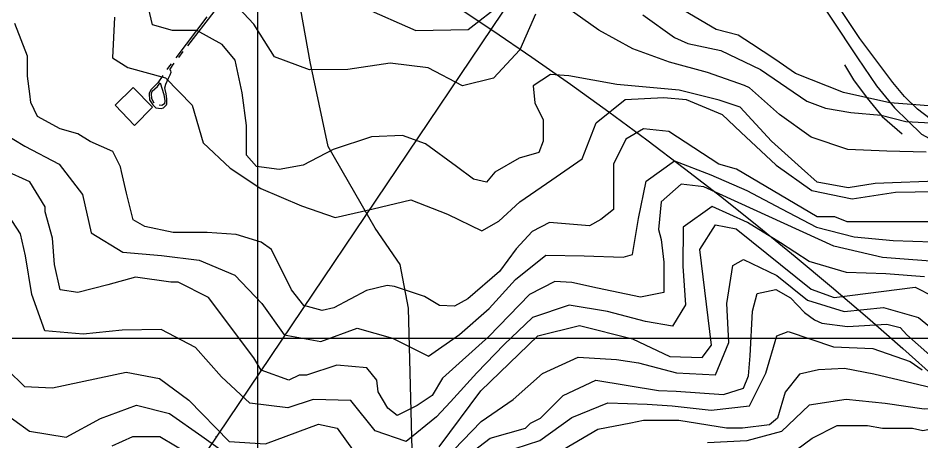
# Model space of a CAD drawing. Header units: millimetres. Extents: x 548366 to 1117317, y 7446967 to 14899125.
# Drawn here: x 556116 to 557036, y 7458309 to 7458741 of the extents above; entities that cross this region are included whole.
import ezdxf

# ---------------------------------------------------------------- set-up
doc = ezdxf.new("R2010")
doc.units = ezdxf.units.MM
doc.header["$MEASUREMENT"] = 0
doc.linetypes.add('ESTR-TERRA', pattern=[1, 0.7, -0.1, 0.1, -0.1])
for name, color, linetype in [('AQUEDUTO', 7, 'Continuous'), ('AUTO_ESTRADA', 224, 'Continuous'), ('CERCA_VIVA', 3, 'CERCA_V'), ('CURVA_INTERMEDIÁRIA', 32, 'Continuous'), ('CURVA_MESTRA', 36, 'Continuous'), ('EDIFICAÇÃO', 7, 'Continuous'), ('MALHA_TM', 8, 'Continuous'), ('RADIAIS', 222, 'Continuous'), ('RUA_PAV_S_MEIO_FIO', 2, 'ESTR-TERRA')]:
    doc.layers.add(name, color=color, linetype=linetype)
doc.linetypes.add('CERCA_V', pattern='A,10,-0.6,["o",Standard,S=2,R=0,X=-0.6,Y=-0.675],-0.75', length=11.35)

msp = doc.modelspace()

# ---------------------------------------------------------------- linework, layer by layer
at = {"layer": 'AQUEDUTO', "ltscale": 5}
msp.add_lwpolyline([(556517.36, 7458301.45), (556513.75, 7458445.62), (556505.33, 7458490.07), (556479.93, 7458527.23), (556431.82, 7458610.12), (556413.79, 7458696.46), (556395.43, 7458798.98)], dxfattribs=at)
at = {"layer": 'AUTO_ESTRADA', "ltscale": 2.5, "flags": 128}
for points in [[(556684.99, 7459117.22), (556701.84, 7459096.6), (556827.59, 7458913.56), (556890.1, 7458821.74), (556970.55, 7458700.56), (556989.9, 7458671.94), (557008.13, 7458649.63), (557021.9, 7458635.88), (557035.44, 7458622.86), (557051.07, 7458614.38), (557059.89, 7458609.55)], [(557059.44, 7458627.26), (557051.66, 7458632.9), (557031.57, 7458648.14), (557018.18, 7458661.16), (557006.27, 7458675.28), (556972.79, 7458720.27), (556871.13, 7458872.67), (556864.11, 7458882.85)]]:
    msp.add_lwpolyline(points, dxfattribs=at)
at = {"layer": 'CERCA_VIVA', "linetype": 'CERCA_V', "ltscale": 10, "flags": 128}
msp.add_lwpolyline([(556957.16, 7458693.25), (556966.25, 7458677.92), (556980.35, 7458659.45), (556995.39, 7458640.67), (557015.76, 7458623.14)], dxfattribs=at)
at = {"layer": 'CURVA_INTERMEDIÁRIA'}
for points, elevation in [([(556642.72, 7458744.75), (556627.02, 7458708.66), (556600.08, 7458679.69), (556568.71, 7458671.96), (556533.68, 7458690.4), (556495.11, 7458694.88), (556451.8, 7458688.43), (556413.06, 7458688.35), (556377.3, 7458701.36), (556356.46, 7458734.67), (556330.04, 7458763.33)], 30), ([(557059.31, 7458575.26), (556988.51, 7458572.37), (556961.05, 7458568.04), (556929.27, 7458573.81), (556913.37, 7458588.25), (556883.03, 7458615.67), (556851.24, 7458650.31), (556829.57, 7458657.52), (556789.11, 7458667.63), (556725.53, 7458673.4), (556676.76, 7458682.16), (556657.98, 7458683.6), (556640.64, 7458672.05), (556642.08, 7458654.73), (556650.75, 7458637.41), (556650.75, 7458615.76), (556646.42, 7458604.22), (556626.19, 7458598.44), (556601.62, 7458584.01), (556592.95, 7458573.91), (556579.95, 7458576.79), (556562.61, 7458589.78), (556530.82, 7458612.88), (556507.7, 7458621.54), (556475.92, 7458620.09), (556436.9, 7458607.1), (556406.56, 7458591.23), (556381.99, 7458586.9), (556358.88, 7458589.78), (556348.76, 7458601.33), (556348.76, 7458631.64), (556344.43, 7458664.84), (556337.2, 7458698.03), (556324.2, 7458713.91), (556298.19, 7458728.34), (556273.63, 7458728.34), (556253.4, 7458734.12), (556249.06, 7458751.44)], 40), ([(556467.25, 7458751.86), (556521.26, 7458728.2), (556574.32, 7458729.15), (556609.37, 7458756.59)], 20), ([(557040.2, 7458604.45), (557000.28, 7458605.43), (556960.49, 7458606.97), (556923.28, 7458619.58), (556890.94, 7458642.8), (556860.49, 7458669.86), (556855.36, 7458672.33), (556817.77, 7458685.61), (556779.27, 7458696.15), (556741.77, 7458709.44), (556707.23, 7458728.66), (556674.61, 7458751.69)], 30), ([(556752.06, 7458744.16), (556784.29, 7458721.27), (556797.9, 7458715.01), (556831.57, 7458707.86), (556871.68, 7458688.54), (556918.95, 7458656.35), (556937.93, 7458649.2), (556963.72, 7458644.91), (556994.52, 7458642.05), (557019.59, 7458635.61), (557057.55, 7458633.46)], 20), ([(557069.23, 7458649.61), (557003.38, 7458654.49), (556956.23, 7458665.05), (556907.45, 7458684.55), (556886.31, 7458699.18), (556862.73, 7458714.62), (556848.91, 7458723.56), (556826.51, 7458729.33), (556793.63, 7458748.74)], 10), ([(557047.01, 7458533.38), (556960.02, 7458533.38), (556947.23, 7458538.5), (556929.32, 7458538.5), (556847.46, 7458587.1), (556829.55, 7458592.22), (556778.38, 7458625.48), (556752.8, 7458628.04), (556734.89, 7458617.8), (556722.1, 7458592.22), (556722.1, 7458546.17), (556709.31, 7458535.94), (556697.87, 7458529.59), (556657.2, 7458532.98), (556639.4, 7458523.67), (556623.31, 7458505.9), (556606.36, 7458483.06), (556574.16, 7458455.14), (556560.61, 7458447.52), (556545.35, 7458448.37), (556530.1, 7458457.67), (556499.6, 7458467.83), (556491.97, 7458468.67), (556470.79, 7458463.6), (556437.75, 7458445.83), (556425.88, 7458443.29), (556407.29, 7458448.37), (556394.63, 7458464.3), (556374.17, 7458505.24), (556363.93, 7458512.91), (556338.35, 7458520.59), (556309.01, 7458522.82), (556274.27, 7458522.82), (556245.46, 7458528.75), (556233.6, 7458535.51), (556226.82, 7458562.59), (556221.73, 7458584.59), (556220.67, 7458589.66), (556212.99, 7458605.01), (556189.97, 7458615.25), (556177.18, 7458622.92), (556159.27, 7458628.04), (556136.24, 7458640.83), (556129.38, 7458654.81), (556128.57, 7458663.85), (556126.01, 7458681.76), (556126.01, 7458702.23), (556113.22, 7458735.49)], 60), ([(556089.49, 7458630.85), (556123.43, 7458610.47), (556158.13, 7458592.21), (556182.2, 7458561.25), (556191, 7458522.35), (556223, 7458502.49), (556262.46, 7458499.22), (556300.83, 7458494.55), (556336.99, 7458479.06), (556364.48, 7458450.54), (556387.23, 7458418.59), (556424.46, 7458411.82), (556461.53, 7458425.37), (556497.51, 7458415.25), (556534.13, 7458396.7), (556565.68, 7458418.7), (556595.63, 7458445.21), (556622.48, 7458474.82), (556653.35, 7458499.54), (556692.43, 7458498.82), (556731.91, 7458497.52), (556741.61, 7458500.28), (556747.68, 7458537.01), (556755.34, 7458574.99), (556784.19, 7458595.77), (556821.25, 7458581.27), (556857.87, 7458565.32), (556893.27, 7458546.68), (556928.69, 7458528.11), (556967.12, 7458518.14), (557006.8, 7458514.63), (557046.78, 7458513.17)], 70), ([(557062.32, 7458492.11), (556995.76, 7458497.23), (556946.48, 7458508.73), (556814.2, 7458569.2), (556791.17, 7458571.75), (556770.71, 7458553.85), (556768.15, 7458525.7), (556770.71, 7458515.47), (556773.27, 7458492.45), (556773.27, 7458461.75), (556749.59, 7458456.95), (556706.06, 7458465.9), (556679.82, 7458471.65), (556662.54, 7458472.93), (556636.94, 7458459.51), (556595.34, 7458416.68), (556548.3, 7458374.5), (556537.9, 7458356.86), (556522.55, 7458346.62), (556502.08, 7458336.39), (556492.49, 7458343.69), (556482.89, 7458360.31), (556481.62, 7458372.21), (556471.38, 7458385), (556440.68, 7458387.56), (556409.98, 7458377.32), (556402.31, 7458377.32), (556392.08, 7458372.21), (556363.93, 7458382.44), (556356.26, 7458395.23), (556310.21, 7458456.63), (556279.51, 7458471.98), (556271.83, 7458471.98), (556236.02, 7458477.1), (556207.88, 7458469.42), (556177.18, 7458461.75), (556159.27, 7458464.3), (556153.51, 7458490.19), (556151.59, 7458517.04), (556143.92, 7458543.61), (556143.92, 7458548.73), (556128.57, 7458574.31), (556077.4, 7458597.34)], 80), ([(557038.63, 7458477.55), (556999.13, 7458480.73), (556959.16, 7458481.87), (556921.3, 7458493.2), (556892.23, 7458512.1), (556858.63, 7458532.75), (556822.45, 7458549.25), (556793.02, 7458528.2), (556792.6, 7458488.46), (556795.54, 7458449), (556782.18, 7458427.37), (556754.76, 7458431.93), (556716.17, 7458442.21), (556677.04, 7458448.66), (556639.96, 7458436.22), (556610.9, 7458408.8), (556583.3, 7458379.88), (556556.25, 7458350.41), (556542.15, 7458335.04), (556511.2, 7458310.09), (556479.83, 7458320.92), (556454.97, 7458351.69), (556416.8, 7458352.51), (556391, 7458344.19), (556352.14, 7458349.09), (556323.53, 7458375.87), (556296.92, 7458405.69), (556261.96, 7458423.89), (556222.44, 7458423.21), (556182.7, 7458419.28), (556143.61, 7458422.69), (556130.51, 7458459.53), (556124.15, 7458499.01), (556118.94, 7458521.37), (556097.28, 7458554.34)], 90), ([(556559.85, 7458301.54), (556587.67, 7458330.24), (556620.31, 7458352.68), (556650.15, 7458379.26), (556686.13, 7458395.9), (556725.14, 7458393.52), (556747.65, 7458389.83), (556786.18, 7458379.79), (556825.86, 7458377.75), (556839.44, 7458410.58), (556837.62, 7458450.52), (556843.64, 7458489.08), (556854.54, 7458495.11), (556888.45, 7458478.99), (556919.58, 7458453.9), (556957.04, 7458442.19), (556996.82, 7458446.34), (557032.52, 7458436.2), (557071.48, 7458404.12)], 110), ([(556543.02, 7458272.43), (556596.74, 7458313.36), (556632.56, 7458323.6), (556637.67, 7458328.71), (556647.91, 7458333.83), (556670.93, 7458356.86), (556704.19, 7458372.21), (556768.15, 7458361.97), (556785.87, 7458361.32), (556834.3, 7458357.74), (556854.62, 7458364.3), (556859.4, 7458376.84), (556861.2, 7458397.14), (556863.59, 7458442.52), (556868.37, 7458460.43), (556887.5, 7458464.61), (556902.45, 7458456.25), (556916.53, 7458441.28), (556926.77, 7458433.61), (556934.08, 7458430.5), (556960.38, 7458426.92), (557000.44, 7458429.3), (557013.75, 7458425.93), (557020.76, 7458418.56), (557052.45, 7458390.5)], 120), ([(556609.72, 7458298.68), (556647.44, 7458310.91), (556679.82, 7458334.29), (556716.63, 7458349.18), (556756.51, 7458347.82), (556781.77, 7458346.3), (556821.52, 7458341.93), (556860.5, 7458346.22), (556877.22, 7458379.51), (556888.38, 7458417.34), (556900.05, 7458422.04), (556945.98, 7458406.36), (556985.94, 7458404.53), (557023.95, 7458391.38), (557036.19, 7458382.86)], 130), ([(557045.7, 7458364.62), (556987.12, 7458378.39), (556957.26, 7458384.12), (556930.85, 7458382.98), (556911.32, 7458378.39), (556896.96, 7458360.04), (556888.92, 7458333.65), (556880.88, 7458326.77), (556853.32, 7458323.33), (556837.22, 7458323.6), (556788.62, 7458331.27), (556752.8, 7458331.27), (556740.01, 7458328.71), (556706.31, 7458322.18), (556645.44, 7458286.63)], 140), ([(556095.98, 7458343.39), (556128.06, 7458320.33), (556165.4, 7458314.45), (556200.34, 7458333.44), (556236.8, 7458346.86), (556270.57, 7458338.28), (556303.37, 7458315.51), (556335.73, 7458292.24)], 110), ([(556891.69, 7458289.34), (556924.21, 7458313.36), (556949.79, 7458326.16), (556980.49, 7458326.16), (556995.84, 7458323.6), (557026.54, 7458323.6), (557036.77, 7458321.04), (557062.36, 7458326.16), (557105.85, 7458326.16), (557136.55, 7458321.04), (557172.51, 7458328.17), (557197.95, 7458333.83), (557218.41, 7458338.95), (557261.91, 7458331.27), (557277.26, 7458315.92), (557287.49, 7458292.9)], 160), ([(556212.35, 7458305.53), (556233.27, 7458315.08), (556260.77, 7458315.08), (556292.46, 7458295.98)], 120)]:
    msp.add_lwpolyline(points, dxfattribs=dict(at, elevation=elevation))
at = {"layer": 'CURVA_MESTRA'}
for points, elevation in [([(556214.75, 7458741.8), (556212.53, 7458700.5), (556227.99, 7458690.56), (556266.44, 7458680.06), (556293.45, 7458652.21), (556304.88, 7458614.01), (556332.36, 7458588.26), (556363.44, 7458567.31), (556404.66, 7458549.72), (556439.23, 7458537.91), (556477.6, 7458546.66), (556516.22, 7458555.94), (556553.33, 7458541.36), (556588.28, 7458524.49), (556605.62, 7458534.13), (556626.97, 7458553.99), (556659.58, 7458576.19), (556690.35, 7458597.63), (556704.74, 7458634.36), (556733.93, 7458657.89), (556773.27, 7458660.12), (556796.09, 7458657.98), (556832.86, 7458642.71), (556851.67, 7458624.67), (556887.75, 7458591.18), (556923.83, 7458565.42), (556965.07, 7458556.84), (557009.11, 7458563.54), (557049.1, 7458564.49)], 50), ([(556544.82, 7458304.49), (556587.11, 7458361.53), (556645.26, 7458417.52), (556687.55, 7458428.08), (556741.46, 7458414.35), (556779.52, 7458396.39), (556812.3, 7458395.34), (556821.81, 7458408.01), (556810.18, 7458505.2), (556826.04, 7458530.55), (556847.18, 7458526.32), (556923.3, 7458465.06), (556946.56, 7458456.61), (557029.02, 7458467.17), (557047.71, 7458457.4)], 100), ([(556105.7, 7458382.87), (556123, 7458365.76), (556151.55, 7458364.7), (556226.61, 7458380.55), (556260.44, 7458374.21), (556290.04, 7458352.03), (556331.27, 7458309.77), (556368.27, 7458307.66), (556422.19, 7458327.73), (556441.22, 7458323.51), (556483.51, 7458264.35)], 100), ([(557308.01, 7458274.2), (557292.88, 7458310.45), (557294.59, 7458347.12), (557273.41, 7458371.59), (557234.93, 7458366.28), (557196.3, 7458356.93), (557157.27, 7458350.72), (557117.28, 7458351.47), (557077.92, 7458345.82), (557038.19, 7458342.93), (556998.7, 7458348.69), (556958.96, 7458352.8), (556921.22, 7458346.88), (556893.02, 7458319.97), (556857.85, 7458310.71), (556818, 7458308.53)], 150)]:
    msp.add_lwpolyline(points, dxfattribs=dict(at, elevation=elevation))
at = {"layer": 'EDIFICAÇÃO'}
msp.add_lwpolyline([(556215.36, 7458652.18), (556234.87, 7458631.66), (556253.36, 7458650.12), (556233.45, 7458670.38)], close=True, dxfattribs=at)
at = {"layer": 'MALHA_TM'}
for points in [[(556360, 7460415), (556360, 7450410)], [(549360, 7458415), (559365, 7458415)]]:
    msp.add_lwpolyline(points, dxfattribs=at)
at = {"layer": 'RADIAIS', "linetype": 'Continuous', "ltscale": 2.5}
msp.add_lwpolyline([(557155.6, 7459558.51), (551571.84, 7451267)], dxfattribs=at)
for radius in [4998.2, 3998.56, 2998.91]:
    msp.add_circle((554363.71, 7455412.75), radius, dxfattribs=at)
for p in [(556597.2, 7458729.37), (556318.02, 7458314.79)]:
    msp.add_point(p, dxfattribs=at)
at = {"layer": 'RUA_PAV_S_MEIO_FIO', "ltscale": 75, "flags": 128}
for points in [[(556319.05, 7458805.48), (556319.04, 7458805.46), (556319.04, 7458801.98), (556326.62, 7458789.1), (556325.8, 7458787.26), (556322.73, 7458786.64), (556322.93, 7458784.39), (556326, 7458782.76), (556327.03, 7458774.58), (556325.39, 7458769.06), (556315.56, 7458751.47), (556270.65, 7458692.25), (556258.55, 7458675.15), (556251.59, 7458667.99), (556249.95, 7458664.11), (556250.26, 7458657.72), (556253.42, 7458652.5), (556256.74, 7458649.55), (556262.04, 7458648.93)], [(556262.04, 7458648.93), (556264.35, 7458649.64), (556267.49, 7458652.77), (556267.82, 7458653.57), (556267.82, 7458658.83), (556267.28, 7458663.85), (556266.14, 7458668.21), (556265.74, 7458670.01), (556266.89, 7458673.66), (556269.62, 7458679.81), (556271.17, 7458683.24), (556272.13, 7458685.82), (556272, 7458687.04), (556270.78, 7458688.2), (556273.55, 7458692.64), (556316.04, 7458747.39), (556324.42, 7458760.67), (556328.63, 7458770.59), (556329.45, 7458775.48), (556329.45, 7458776.79), (556329.94, 7458778.72), (556331.53, 7458780.03), (556332.56, 7458781), (556335.67, 7458781), (556335.69, 7458783.24), (556333.78, 7458785.74), (556335.17, 7458788.11), (556335.69, 7458789.1), (556333.91, 7458790.41), (556331.94, 7458789.03), (556330.29, 7458789.1), (556328.45, 7458790.54), (556321.72, 7458801.43), (556321.19, 7458802.42), (556321.19, 7458805.58)]]:
    msp.add_lwpolyline(points, dxfattribs=at)
msp.add_lwpolyline([(556255.07, 7458654.29), (556252.73, 7458658.55), (556252.18, 7458664.05), (556253.01, 7458666.66), (556258.24, 7458671.33), (556261.12, 7458674.91), (556264.84, 7458662.95), (556265.8, 7458656.76), (556265.53, 7458653.74), (556262.77, 7458652.09), (556258.92, 7458652.22), (556256.31, 7458653.32)], close=True, dxfattribs=at)

doc.saveas('drawing.dxf')
